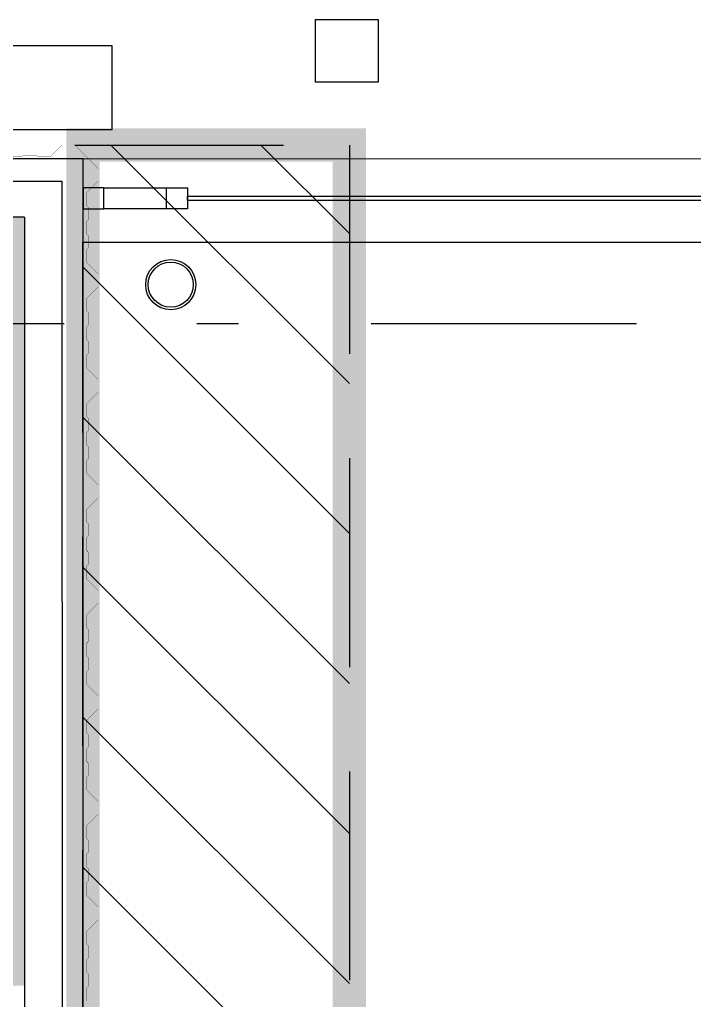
# Model space of a CAD drawing. Header units: millimetres. Extents: x -77 to 207, y -160 to 187.
# Drawn here: x 0.128 to 1.742, y 27.78 to 30.128 of the extents above; entities that cross this region are included whole.
import ezdxf
from ezdxf.xclip import XClip

# ---------------------------------------------------------------- set-up
doc = ezdxf.new("R2010")
doc.units = ezdxf.units.MM
doc.header["$LTSCALE"] = 0.1
for name, pattern in [('X REF - ANELO INST bind$0$X REF - ANELO EXT$0$DASHED', [0.75, 0.5, -0.25]), ('X REF - ANELO INST bind$0$X REF - ANELO$0$DASHDOT2', [12.7, 6.35, -3.175, 0, -3.175]), ('X REF - ANELO INST bind$0$X REF - ANELO$0$DASHED', [0.75, 0.5, -0.25])]:
    doc.linetypes.add(name, pattern=pattern)
for name, color, linetype in [('C03 PRY comun+papel kraft', 192, 'Continuous'), ('C08 CH trapezoidal', 148, 'Continuous'), ('X REF - ANELO INST bind$0$X REF - ANELO EXT$0$A-VISTAS', 8, 'Continuous'), ('X REF - ANELO INST bind$0$X REF - ANELO EXT$0$C-METALICA', 8, 'Continuous'), ('X REF - ANELO INST bind$0$X REF - ANELO EXT$0$E-REJILLAS', 8, 'Continuous'), ('X REF - ANELO INST bind$0$X REF - ANELO EXT$0$MET-COLUMNA METALICA', 7, 'Continuous'), ('X REF - ANELO INST bind$0$X REF - ANELO EXT$0$PROY-MEDIASOMBRA', 8, 'X REF - ANELO INST bind$0$X REF - ANELO EXT$0$DASHED'), ('X REF - ANELO INST bind$0$X REF - ANELO$0$A-CHAPA TRAPEZOIDAL', 8, 'Continuous'), ('X REF - ANELO INST bind$0$X REF - ANELO$0$MET-CORREAS DE CV', 7, 'Continuous'), ('X REF - ANELO INST bind$0$X REF - ANELO$0$MET-EJE CABRIADAS', 8, 'X REF - ANELO INST bind$0$X REF - ANELO$0$DASHDOT2'), ('X REF - ANELO INST bind$0$X REF - ANELO$0$MET-LANA VIDRIO', 8, 'Continuous'), ('X REF - ANELO INST bind$0$X REF - ANELO$0$PROY', 8, 'X REF - ANELO INST bind$0$X REF - ANELO$0$DASHED')]:
    doc.layers.add(name, color=color, linetype=linetype)
doc.linetypes.add('X REF - ANELO INST bind$0$X REF - ANELO$0$REFERENCIAL CORTE TRANSVERSAL WM$0$BATTING', pattern='A,0.00254,-2.54,[134,ltypeshp.shx,S=2.54,R=0,X=-2.54,Y=0],-5.08,[134,ltypeshp.shx,S=2.54,R=180,X=2.54,Y=0],-2.54', length=10.16254)

# ---------------------------------------------------------------- blocks, each defined once
blk = doc.blocks.new('X REF - ANELO INST bind$0$X REF - ANELO EXT$0$rpluvial')
blk.add_lwpolyline([(1964.5718, 1190.3267), (1964.8718, 1190.3267), (1964.8718, 1190.5267), (1964.5718, 1190.5267)], close=True)
blk = doc.blocks.new('X REF - ANELO INST bind$0$X REF - ANELO EXT')
at = {"layer": 'X REF - ANELO INST bind$0$X REF - ANELO EXT$0$A-VISTAS'}
for p, q in [((0.2793, 29.7953), (16.7808, 29.7951)), ((0.2793, 29.5951), (16.9808, 29.5951))]:
    blk.add_line(p, q, dxfattribs=at)
at = {"layer": 'X REF - ANELO INST bind$0$X REF - ANELO EXT$0$C-METALICA'}
for p, q in [((0.3293, 29.7252), (0.4793, 29.7252)), ((0.4793, 29.6752), (0.3293, 29.6752))]:
    blk.add_line(p, q, dxfattribs=at)
for points in [[(0.3293, 29.7252), (0.2793, 29.7252), (0.2793, 29.6752), (0.3293, 29.6752)], [(0.4793, 29.7252), (0.5293, 29.7252), (0.5293, 29.6752), (0.4793, 29.6752)], [(2.7285, 29.6952), (0.5293, 29.6952), (0.5293, 29.7052), (2.7285, 29.7052)]]:
    blk.add_lwpolyline(points, close=True, dxfattribs=at)
at = {"layer": 'X REF - ANELO INST bind$0$X REF - ANELO EXT$0$E-REJILLAS'}
blk.add_lwpolyline([(0.8361, 30.1282), (0.9861, 30.1282), (0.9861, 29.9782), (0.8361, 29.9782)], close=True, dxfattribs=at)
at = {"layer": 'X REF - ANELO INST bind$0$X REF - ANELO EXT$0$MET-COLUMNA METALICA'}
for radius in [0.06, 0.054]:
    blk.add_circle((0.4893, 29.4937), radius, dxfattribs=at)
at = {"layer": 'X REF - ANELO INST bind$0$X REF - ANELO EXT$0$PROY-MEDIASOMBRA', "ltscale": 10}
blk.add_lwpolyline([(0.2793, 19.3896), (0.2792, 29.5951), (5.2791, 29.5951), (5.2792, 19.3896), (0.2793, 19.3896)], dxfattribs=at)
at = {"layer": 'X REF - ANELO INST bind$0$X REF - ANELO EXT$0$E-REJILLAS'}
blk.add_blockref('X REF - ANELO INST bind$0$X REF - ANELO EXT$0$rpluvial', (-1964.5226, -1160.4615, 0.0311), dxfattribs=at)
blk = doc.blocks.new('X REF - ANELO INST bind$0$X REF - ANELO')
at = {"layer": 'X REF - ANELO INST bind$0$X REF - ANELO$0$A-CHAPA TRAPEZOIDAL'}
for points in [[(0.2877, 29.7998, 0.0006, 0.0006, 0), (0.2594, 29.828, 0.0006, 0.0006, 0), (0.2294, 29.828, 0.0006, 0.0006, 0), (0.2011, 29.7998, 0.0006, 0.0006, 0), (0.1711, 29.7998, 0.0006, 0.0006, 0), (0.1671, 29.8038, 0.0006, 0.0006, 0), (0.1371, 29.8038, 0.0006, 0.0006, 0), (0.1331, 29.7998, 0.0006, 0.0006, 0), (0.1031, 29.7998, 0.0006, 0.0006, 0)], [(0.2917, 28.3232, 0.0006, 0.0006, 0), (0.2917, 28.3483, 0.0006, 0.0006, 0), (0.2877, 28.3523, 0.0006, 0.0006, 0), (0.2877, 28.3823, 0.0006, 0.0006, 0), (0.2917, 28.3863, 0.0006, 0.0006, 0), (0.2917, 28.4163, 0.0006, 0.0006, 0), (0.2877, 28.4203, 0.0006, 0.0006, 0), (0.2877, 28.4503, 0.0006, 0.0006, 0), (0.3159, 28.4786, 0.0006, 0.0006, 0), (0.3159, 28.5086, 0.0006, 0.0006, 0), (0.2877, 28.5369, 0.0006, 0.0006, 0), (0.2877, 28.5669, 0.0006, 0.0006, 0), (0.2917, 28.5709, 0.0006, 0.0006, 0), (0.2917, 28.6009, 0.0006, 0.0006, 0), (0.2877, 28.6049, 0.0006, 0.0006, 0), (0.2877, 28.6349, 0.0006, 0.0006, 0), (0.2917, 28.6389, 0.0006, 0.0006, 0), (0.2917, 28.6689, 0.0006, 0.0006, 0), (0.2877, 28.6729, 0.0006, 0.0006, 0), (0.2877, 28.7029, 0.0006, 0.0006, 0), (0.3159, 28.7312, 0.0006, 0.0006, 0), (0.3159, 28.7612, 0.0006, 0.0006, 0), (0.2877, 28.7895, 0.0006, 0.0006, 0), (0.2877, 28.8195, 0.0006, 0.0006, 0), (0.2917, 28.8235, 0.0006, 0.0006, 0), (0.2917, 28.8535, 0.0006, 0.0006, 0), (0.2877, 28.8575, 0.0006, 0.0006, 0), (0.2877, 28.8875, 0.0006, 0.0006, 0), (0.2917, 28.8915, 0.0006, 0.0006, 0), (0.2917, 28.9215, 0.0006, 0.0006, 0), (0.2877, 28.9255, 0.0006, 0.0006, 0), (0.2877, 28.9555, 0.0006, 0.0006, 0), (0.3159, 28.9838, 0.0006, 0.0006, 0), (0.3159, 29.0138, 0.0006, 0.0006, 0), (0.2877, 29.042, 0.0006, 0.0006, 0), (0.2877, 29.072, 0.0006, 0.0006, 0), (0.2917, 29.076, 0.0006, 0.0006, 0), (0.2917, 29.106, 0.0006, 0.0006, 0), (0.2877, 29.11, 0.0006, 0.0006, 0), (0.2877, 29.14, 0.0006, 0.0006, 0), (0.2917, 29.144, 0.0006, 0.0006, 0), (0.2917, 29.174, 0.0006, 0.0006, 0), (0.2877, 29.178, 0.0006, 0.0006, 0), (0.2877, 29.208, 0.0006, 0.0006, 0), (0.3159, 29.2363, 0.0006, 0.0006, 0), (0.3159, 29.2663, 0.0006, 0.0006, 0), (0.2877, 29.2946, 0.0006, 0.0006, 0), (0.2877, 29.3246, 0.0006, 0.0006, 0), (0.2917, 29.3286, 0.0006, 0.0006, 0), (0.2917, 29.3586, 0.0006, 0.0006, 0), (0.2877, 29.3626, 0.0006, 0.0006, 0), (0.2877, 29.3926, 0.0006, 0.0006, 0), (0.2917, 29.3966, 0.0006, 0.0006, 0), (0.2917, 29.4266, 0.0006, 0.0006, 0), (0.2877, 29.4306, 0.0006, 0.0006, 0), (0.2877, 29.4606, 0.0006, 0.0006, 0), (0.3159, 29.4889, 0.0006, 0.0006, 0), (0.3159, 29.5189, 0.0006, 0.0006, 0), (0.2877, 29.5472, 0.0006, 0.0006, 0), (0.2877, 29.5772, 0.0006, 0.0006, 0), (0.2917, 29.5812, 0.0006, 0.0006, 0), (0.2917, 29.6112, 0.0006, 0.0006, 0), (0.2877, 29.6152, 0.0006, 0.0006, 0), (0.2877, 29.6452, 0.0006, 0.0006, 0), (0.2917, 29.6492, 0.0006, 0.0006, 0), (0.2917, 29.6792, 0.0006, 0.0006, 0), (0.2877, 29.6832, 0.0006, 0.0006, 0), (0.2877, 29.7132, 0.0006, 0.0006, 0), (0.3159, 29.7415, 0.0006, 0.0006, 0), (0.3159, 29.7715, 0.0006, 0.0006, 0), (0.2877, 29.7998, 0, 0, 0)], [(0.2877, 27.7792, 0.0006, 0.0006, 0), (0.2877, 27.8092, 0.0006, 0.0006, 0), (0.2917, 27.8132, 0.0006, 0.0006, 0), (0.2917, 27.8432, 0.0006, 0.0006, 0), (0.2877, 27.8472, 0.0006, 0.0006, 0), (0.2877, 27.8772, 0.0006, 0.0006, 0), (0.2917, 27.8812, 0.0006, 0.0006, 0), (0.2917, 27.9112, 0.0006, 0.0006, 0), (0.2877, 27.9152, 0.0006, 0.0006, 0), (0.2877, 27.9452, 0.0006, 0.0006, 0), (0.3159, 27.9735, 0.0006, 0.0006, 0), (0.3159, 28.0035, 0.0006, 0.0006, 0), (0.2877, 28.0318, 0.0006, 0.0006, 0), (0.2877, 28.0618, 0.0006, 0.0006, 0), (0.2917, 28.0658, 0.0006, 0.0006, 0), (0.2917, 28.0958, 0.0006, 0.0006, 0), (0.2877, 28.0998, 0.0006, 0.0006, 0), (0.2877, 28.1298, 0.0006, 0.0006, 0), (0.2917, 28.1338, 0.0006, 0.0006, 0), (0.2917, 28.1638, 0.0006, 0.0006, 0), (0.2877, 28.1678, 0.0006, 0.0006, 0), (0.2877, 28.1978, 0.0006, 0.0006, 0), (0.3159, 28.2261, 0.0006, 0.0006, 0), (0.3159, 28.2561, 0.0006, 0.0006, 0), (0.2877, 28.2843, 0.0006, 0.0006, 0), (0.2877, 28.3143, 0.0006, 0.0006, 0), (0.2917, 28.3183, 0.0006, 0.0006, 0), (0.2917, 28.3483, 0.0006, 0.0006, 0), (0.2877, 28.3523, 0.0006, 0.0006, 0), (0.2877, 28.3823, 0.0006, 0.0006, 0), (0.2917, 28.3863, 0.0006, 0.0006, 0), (0.2917, 28.4163, 0.0006, 0.0006, 0), (0.2877, 28.4203, 0.0006, 0.0006, 0), (0.2877, 28.4503, 0.0006, 0.0006, 0), (0.3159, 28.4786, 0.0006, 0.0006, 0), (0.3159, 28.5086, 0.0006, 0.0006, 0), (0.2877, 28.5369, 0, 0, 0)]]:
    blk.add_lwpolyline(points, format="xyseb", dxfattribs=at)
at = {"layer": 'X REF - ANELO INST bind$0$X REF - ANELO$0$MET-CORREAS DE CV'}
for p, q in [((0.2791, 29.795), (-26.2426, 29.795)), ((0.2791, 29.795, 0), (0.2791, 24.1015)), ((0.1391, 29.655), (-26.2426, 29.655)), ((0.1391, 29.655, 0), (0.1391, 24.1015))]:
    blk.add_line(p, q, dxfattribs=at)
at = {"layer": 'X REF - ANELO INST bind$0$X REF - ANELO$0$MET-EJE CABRIADAS'}
blk.add_line((1.6043, 29.3999), (-54.2799, 29.3999), dxfattribs=at)
at = {"layer": 'X REF - ANELO INST bind$0$X REF - ANELO$0$MET-LANA VIDRIO', "linetype": 'X REF - ANELO INST bind$0$X REF - ANELO$0$REFERENCIAL CORTE TRANSVERSAL WM$0$BATTING', "ltscale": 0.025}
blk.add_lwpolyline([(-26.2426, 29.7415), (0.229, 29.7415), (0.2292, 24.037)], dxfattribs=at)
at = {"layer": 'X REF - ANELO INST bind$0$X REF - ANELO$0$PROY', "ltscale": 10}
for p, q in [((0.2594, 29.828), (0.9169, 29.828, 0)), ((0.9169, 29.828, 0), (0.9169, -3.4331, 0))]:
    blk.add_line(p, q, dxfattribs=at)
blk.add_blockref('X REF - ANELO INST bind$0$X REF - ANELO EXT', (0, 0))
blk = doc.blocks.new('X REF - ANELO INST bind')
ref = blk.add_blockref('X REF - ANELO INST bind$0$X REF - ANELO', (0, 0))
XClip(ref).set_block_clipping_path([(-76.9680737415, -24.7711317477), (92.9860355418, 61.1669630168)])

msp = doc.modelspace()

# ---------------------------------------------------------------- hatches: boundary and pattern name
at = {"layer": 'C08 CH trapezoidal'}
h = msp.add_hatch(dxfattribs=at)
h.set_pattern_fill('LINE', color=256, scale=0.08, angle=135, style=0)
edge = h.paths.add_edge_path()
edge.add_line((-16.2141, -0.3851), (-16.2141, -3.4331))
edge.add_line((-16.2141, -3.4331), (0.9169, -3.4331))
edge.add_line((0.9169, -3.4331), (0.9169, 29.828))
edge.add_line((0.9169, 29.828), (0.2793, 29.828))
edge.add_line((0.2793, 29.828), (0.2792, -0.0852))
edge.add_line((0.2792, -0.0852), (-4.5898, -0.0852))
edge.add_line((-4.5898, -0.0852), (-4.5898, -0.3851))
edge.add_line((-4.5898, -0.3851), (-16.2141, -0.3851))

# ---------------------------------------------------------------- linework, layer by layer
at = {"layer": 'C03 PRY comun+papel kraft', "const_width": 0.08, "elevation": -0.0018}
msp.add_lwpolyline([(-3.1007, 29.615), (0.0993, 29.615), (0.0993, 27.855), (-3.1007, 27.855), (-3.1007, 29.615)], dxfattribs=at)
at = {"layer": 'C08 CH trapezoidal', "const_width": 0.08}
msp.add_lwpolyline([(-16.2141, -0.3851), (-16.2141, -3.4331), (0.9169, -3.4331), (0.9169, 29.828), (0.2793, 29.828), (0.2792, -0.0852), (-4.5898, -0.0852), (-4.5898, -0.3851), (-16.2141, -0.3851)], dxfattribs=at)

# ---------------------------------------------------------------- block references
msp.add_blockref('X REF - ANELO INST bind', (0, 0))

doc.saveas('drawing.dxf')
